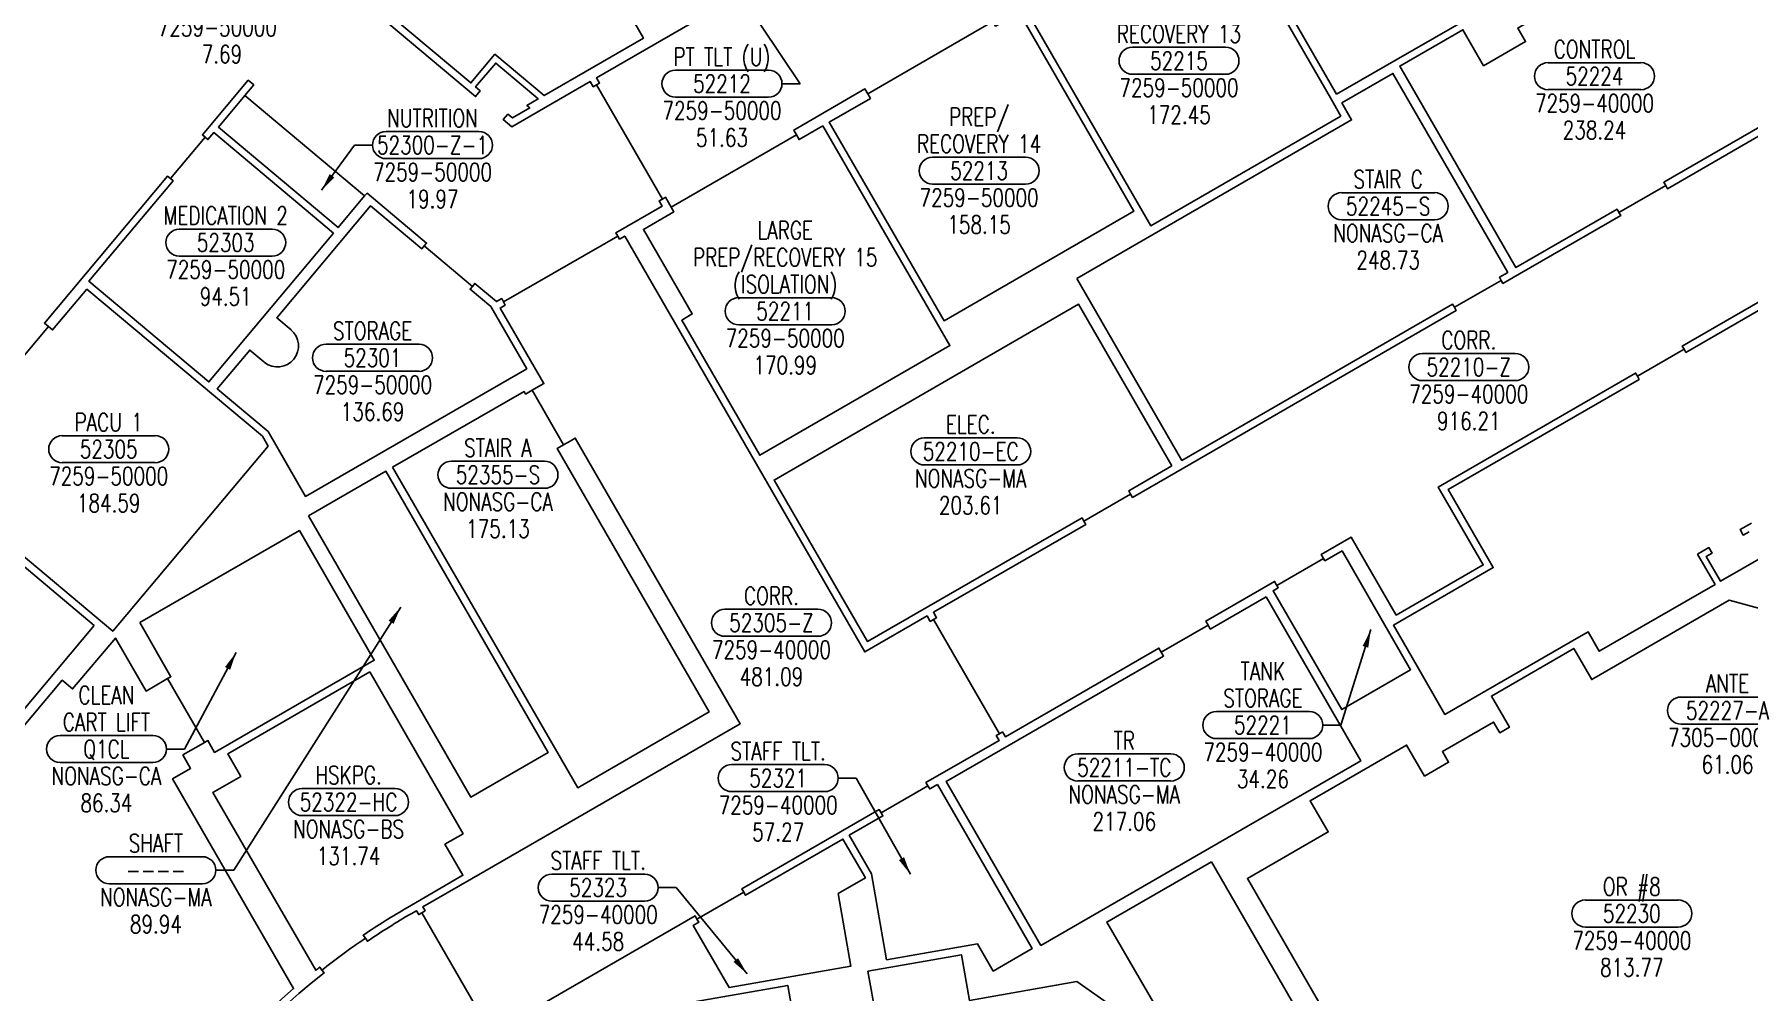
# Model space of a CAD drawing. Extents: x -1769 to 1590, y 4912 to 7368.
# Drawn here: x -1085 to 59, y 5741 to 6380 of the extents above; entities that cross this region are included whole.
import ezdxf
from ezdxf.enums import TextEntityAlignment as Align

# ---------------------------------------------------------------- set-up
doc = ezdxf.new("R2010")
doc.units = 0
doc.header["$LTSCALE"] = 48
doc.header["$MEASUREMENT"] = 0
doc.layers.get('0').update_dxf_attribs({"linetype": 'CONTINUOUS'})
for name, color, linetype in [('AREA', 3, 'CONTINUOUS'), ('AREA2', 1, 'CONTINUOUS'), ('COSTC', 6, 'CONTINUOUS'), ('PLINE2', 5, 'CONTINUOUS'), ('ROOMNA', 4, 'CONTINUOUS'), ('ROOMNO', 4, 'CONTINUOUS'), ('ROOMOV', 4, 'CONTINUOUS')]:
    doc.layers.add(name, color=color, linetype=linetype)
doc.styles.get("Standard").update_dxf_attribs({"font": 'simplex.shx', "width": 0.75, "height": 12})
doc.dimstyles.get("Standard").update_dxf_attribs({"dimtxt": 12, "dimasz": 12, "dimexe": 9, "dimexo": 3, "dimgap": 12, "dimtad": 1, "dimdec": 4, "dimzin": 0, "dimtxsty": 'STANDARD', "dimblk": 'OBLIQUE', "dimcen": 0, "dimdle": 3, "dimclrd": 256, "dimclre": 256, "dimclrt": 256, "dimazin": 3, "dimtfac": 1, "dimtdec": 4, "dimtix": 1, "dimtmove": 0, "dimatfit": 3, "dimtolj": 1, "dimtzin": 0})

# ---------------------------------------------------------------- blocks, each defined once
blk = doc.blocks.new('ROOM')
at = {"layer": 'ROOMOV'}
for p, q in [((-31, 9), (31, 9)), ((31, -9), (-31, -9))]:
    blk.add_line(p, q, dxfattribs=at)
for centre, start, end in [((-31, 0), 90, 270), ((31, 0), 270, 90)]:
    blk.add_arc(centre, 9.04, start, end, dxfattribs=at)
at = {"width": 0.75, "flags": 1}
for tag, p in [('FLFIN', (-60, -36)), ('ICRA', (60, -36)), ('FLTYPE', (-60, -48)), ('USER1', (60, -48)), ('FLCOND', (-60, -60)), ('USER2', (60, -60)), ('WLFIN', (-60, -72)), ('SITE', (-24, -72)), ('UCODE', (24, -72)), ('USER3', (60, -72)), ('WLTYPE', (-60, -84)), ('BLDG', (-24, -84)), ('UDESC', (24, -84)), ('USER4', (60, -84)), ('WLCOND', (-60, -96)), ('FLR', (-24, -96)), ('FCODE', (24, -96)), ('USER5', (60, -96)), ('CLFIN', (-60, -108)), ('COSTCD', (-24, -108)), ('FDESC', (24, -108)), ('USER6', (60, -108)), ('CLTYPE', (-60, -120)), ('DEPTD', (-24, -120)), ('DIVISION', (24, -120)), ('USER7', (60, -120)), ('CLCOND', (-60, -132)), ('RDES', (-24, -132)), ('CONTACT', (24, -132)), ('USER8', (60, -132)), ('CLHT', (-60, -144)), ('CHDATE', (-24, -144)), ('OCCUP', (24, -144)), ('BLOCK', (60, -144)), ('BASE', (-60, -156)), ('CBACK', (-24, -156)), ('PRCONTACT', (24, -156)), ('BLOCK2', (60, -156))]:
    blk.add_attdef(tag, text='', height=6, dxfattribs=at).set_placement(p, align=Align.MIDDLE_CENTER)
at = {"layer": 'AREA', "width": 0.75}
blk.add_attdef('AREA', text='', height=12, dxfattribs=at).set_placement((0, -36), align=Align.MIDDLE_CENTER)
at = {"layer": 'AREA2', "width": 0.75}
blk.add_attdef('AREA2', text='', height=12, dxfattribs=at).set_placement((0, -36), align=Align.MIDDLE_CENTER)
at = {"layer": 'COSTC', "width": 0.75}
blk.add_attdef('COSTC', text='', height=12, dxfattribs=at).set_placement((0, -18), align=Align.MIDDLE_CENTER)
at = {"layer": 'ROOMNA', "width": 0.75}
for tag, p in [('RMNAA', (0, 54)), ('RMNAB', (0, 36)), ('RMNAC', (0, 18))]:
    blk.add_attdef(tag, text='', height=12, dxfattribs=at).set_placement(p, align=Align.MIDDLE_CENTER)
at = {"layer": 'ROOMNO', "width": 0.75}
blk.add_attdef('RMNU', text='', height=12, dxfattribs=at).set_placement((0, 0), align=Align.MIDDLE_CENTER)

msp = doc.modelspace()

# ---------------------------------------------------------------- linework, layer by layer
at = {"layer": 'PLINE2', "color": 6}
for points in [[(-775.3, 6545.1), (-780.5, 6542.1), (-781.8, 6544.2), (-812.9, 6526.2), (-811.7, 6524.1), (-837.4, 6509.3), (-853.2, 6496), (-850.6, 6492.9), (-878, 6469.8), (-854.4, 6441.6), (-875.6, 6416.4), (-794.1, 6348), (-778, 6367.1), (-745.2, 6339.6), (-678.8, 6377.9)], [(-166, 6546.4), (-181.6, 6537.3), (-183.5, 6540.5), (-267, 6492.2), (-265.2, 6489.1), (-292.8, 6473.1), (-216.3, 6340.5), (-176.6, 6363.4), (-176.6, 6363.4), (-89.4, 6413.8)], [(-297, 6470.7), (-312.7, 6461.6), (-314.5, 6464.8), (-398.1, 6416.5), (-396.3, 6413.4), (-423.9, 6397.4), (-340.3, 6252.7), (-213.5, 6325.9), (-220.5, 6338.1)], [(22.2, 6472.6), (-71.1, 6418.7), (-62.5, 6403.6), (-68.5, 6400.1), (-71, 6404.3), (-66.8, 6406.7), (-73.1, 6417.5), (-104.1, 6399.6), (-97.9, 6388.8), (-91.8, 6392.3), (-89.3, 6388.1), (-95.4, 6384.6), (-90.2, 6375.6), (-118.2, 6359.5), (-132, 6383.5), (-174.2, 6359.2), (-96.6, 6224.7), (-29.1, 6263.7), (-27.9, 6261.5), (3.3, 6279.5), (2, 6281.7), (99.8, 6338.1)], [(-428.1, 6395), (-443.9, 6385.9), (-445.7, 6389.1), (-529.2, 6340.8), (-527.4, 6337.7), (-555, 6321.8), (-478.3, 6189.2), (-351.6, 6262.4)], [(-389.7, 6217.4), (-206.3, 6323.3), (-212.8, 6334.6), (-178.7, 6354.3), (-102.1, 6221.5), (-107.7, 6218.3), (-106.5, 6216.2), (-137.7, 6198.2), (-138.9, 6200.3), (-319.6, 6096)], [(-944.9, 6339.6), (-962.6, 6318.5), (-882.7, 6251.4), (-865, 6272.6)], [(-559.2, 6319.3), (-575, 6310.2), (-576.8, 6313.4), (-660.4, 6265.1), (-658.6, 6262), (-678.9, 6250.2), (-646.3, 6193.8), (-653.4, 6189.6), (-601.3, 6099.4), (-474.4, 6172.7)], [(-885.8, 6247.7), (-965.7, 6314.8), (-969.6, 6310.2), (-971.5, 6311.8), (-994.6, 6284.2), (-992.7, 6282.6), (-1049, 6215.6), (-968.9, 6148.4)], [(-929.4, 6105.5), (-933.2, 6112.1), (-1050.3, 6210.3), (-1073.2, 6183.1), (-1076, 6185.4), (-1138, 6111.5), (-1135.2, 6109.1), (-1155.7, 6084.7), (-1033.1, 5981.9)], [(-326.2, 6092.3), (-388.5, 6200.2), (-591.7, 6082.9), (-529.3, 5975), (-386.2, 6057.6), (-385, 6055.5), (-353.8, 6073.5), (-355, 6075.6)], [(-846.3, 6091.4), (-758.6, 6142), (-757.6, 6140.3), (-753.2, 6142.8), (-732.2, 6106.4), (-736.6, 6103.9), (-635.1, 5928.1), (-722.8, 5877.5)], [(-902.5, 6058.9), (-850.8, 6088.8), (-742.4, 5901.1), (-794.2, 5871.2)], [(-1045.5, 5985.8), (-1158.8, 6081), (-1176.6, 6059.8), (-1179.4, 6062.1), (-1238.8, 5991.3), (-1236.1, 5989), (-1257.8, 5963), (-1176.5, 5894.7), (-1168.1, 5904.7), (-1136.1, 5877.8)], [(-1015.1, 5987.7), (-908.5, 6049.2), (-858.6, 5962.6), (-965.1, 5901.1), (-969.6, 5909), (-971.9, 5907.7), (-996.5, 5950.3), (-994.3, 5951.6)], [(-212.7, 6035.6), (-224.1, 6029), (-225, 6030.5), (-256.2, 6012.5), (-255.3, 6011), (-258.7, 6009), (-212.9, 5929.7), (-166.9, 5956.2)], [(-263.4, 6004.9), (-300.6, 5983.4), (-302.1, 5986), (-333.3, 5968), (-331.8, 5965.4), (-476.8, 5881.7), (-413.6, 5772.2), (-200.2, 5895.4)], [(-482.7, 5879.7), (-487.9, 5876.7), (-489.1, 5878.8), (-520.3, 5860.8), (-519.1, 5858.7), (-541.6, 5845.7), (-526.8, 5820.1), (-516.7, 5762.6), (-456, 5773.3), (-445.5, 5755.1), (-419.5, 5770.1)], [(-549, 5806.8), (-530.8, 5817.3), (-545.8, 5843.2), (-610.8, 5805.7), (-612, 5807.8), (-643.2, 5789.8), (-642, 5787.7), (-645.8, 5785.5), (-621.8, 5744.1), (-540.5, 5758.4)], [(-299.9, 5828), (-369.7, 5787.8), (-338.6, 5734), (-311.2, 5578.4), (-319.7, 5576.9), (-314.9, 5549.8), (-318.2, 5549.3), (-312.3, 5515.8), (-309, 5516.3), (-299.7, 5463.5), (-291.1, 5466.6), (-290.3, 5464.3), (-245.1, 5480.7), (-246, 5483), (-242.4, 5484.4), (-197.7, 5510.1), (-218.7, 5546.5), (-157.7, 5581.7)]]:
    msp.add_lwpolyline(points, close=True, dxfattribs=at)
for points in [[(-1138, 6111.5), (-1076, 6185.4), (-1078.7, 6187.7), (-996.5, 6285.8), (-994.6, 6284.2), (-971.5, 6311.8), (-973.3, 6313.3), (-942.7, 6349.8), (-939, 6346.7), (-944.9, 6339.6), (-865, 6272.6), (-863.4, 6274.4), (-823.6, 6241.1), (-825.2, 6239.2), (-793, 6212.2), (-791.5, 6214.1), (-777, 6202), (-773.5, 6204), (-772.3, 6201.8), (-696.1, 6245.8), (-697.3, 6248), (-666.4, 6265.8), (-668.4, 6269.3), (-666.3, 6270.5), (-710.3, 6346.7), (-712.4, 6345.5), (-714.4, 6348.9), (-766.8, 6318.7), (-772.5, 6323.5), (-769.4, 6327.2), (-766.3, 6324.6), (-754.8, 6331.3), (-756.7, 6332.9), (-749.1, 6337.3), (-777.5, 6361.2), (-790.9, 6345.3), (-787.8, 6342.7), (-790.9, 6338.9), (-879.2, 6413)], [(-634.6, 6395), (-710.2, 6351.4), (-708.2, 6347.9), (-710.3, 6346.7), (-666.3, 6270.5), (-664.2, 6271.7), (-662.2, 6268.2), (-660.4, 6265.1), (-576.8, 6313.4), (-578.6, 6316.5), (-531.1, 6344), (-529.2, 6340.8), (-445.7, 6389.1)], [(106.5, 6336.3), (4.5, 6277.4), (3.3, 6279.5), (-27.9, 6261.5), (-26.7, 6259.4), (-94.2, 6220.5), (-105.3, 6214.1), (-106.5, 6216.2), (-137.7, 6198.2), (-136.5, 6196.1), (-323.7, 6087.9), (-323.7, 6087.9), (-352.5, 6071.3), (-353.8, 6073.5), (-385, 6055.5), (-383.7, 6053.3), (-485.4, 5994.6), (-483.3, 5990.9), (-485.4, 5989.7), (-441.4, 5913.5), (-439.3, 5914.7), (-437.4, 5911.5), (-334.9, 5970.7), (-333.3, 5968), (-302.1, 5986), (-303.7, 5988.7), (-257.7, 6015.2), (-256.2, 6012.5), (-225, 6030.5), (-226.6, 6033.2), (-206.5, 6044.7), (-176.5, 5992.7), (-118.5, 6026.2), (-148.5, 6078.2), (-16.8, 6154.3), (-15.6, 6152.2), (15.6, 6170.2), (14.4, 6172.3), (157.3, 6254.8)], [(158, 6249.6), (16.8, 6168.1), (15.6, 6170.2), (-15.6, 6152.2), (-14.4, 6150.1), (-141.9, 6076.5), (-111.8, 6024.4), (-178.4, 5986), (-162.6, 5958.7), (-144, 5926.4), (-60.4, 5974.7), (-60.4, 5974.7), (-48.5, 5981.6), (-41, 5968.6), (36.3, 6013.2), (24.6, 6033.4), (32.2, 6037.8), (34.3, 6034.1), (30.4, 6031.9), (39.9, 6015.3), (68.6, 6031.8)], [(-778.2, 5714.7), (-644.4, 5791.9), (-643.2, 5789.8), (-612, 5807.8), (-613.3, 5809.9), (-521.5, 5862.9), (-520.3, 5860.8), (-489.1, 5878.8), (-490.4, 5880.9), (-441.6, 5909), (-443.5, 5912.3), (-441.4, 5913.5), (-485.4, 5989.7), (-487.5, 5988.5), (-489.6, 5992.2), (-531.2, 5968.2), (-691.4, 6245.7), (-694.9, 6243.7), (-696.1, 6245.8), (-772.3, 6201.8), (-771.1, 6199.7), (-774.6, 6197.7), (-745.4, 6147.3), (-748.9, 6145.3), (-753.2, 6142.8), (-732.2, 6106.4), (-727.9, 6108.9), (-727.9, 6108.9), (-724.4, 6110.9), (-614.3, 5920.2), (-784.8, 5821.7), (-784.8, 5821.7), (-826.2, 5797.9), (-824.7, 5795.3), (-826.8, 5794), (-781.8, 5716.1)], [(59, 6048.4), (55.1, 6046.1), (53, 6049.8), (60.6, 6054.2)], [(88.2, 5991.2), (45.7, 6002.6), (-46, 5949.7), (-58, 5970.5), (-113, 5938.7), (-101, 5917.9), (-107.4, 5914.2), (-111.5, 5921.3), (-145.7, 5901.6), (-141.6, 5894.5), (-157.6, 5885.2), (-169.6, 5906), (-234, 5868.8), (-221.9, 5848), (-275.8, 5816.9), (-158.9, 5614.3)], [(-352, 5721.7), (-389.6, 5748.1), (-461.3, 5735.4), (-466.7, 5766), (-529.1, 5755), (-523.7, 5724.4)], [(-577.6, 5717.5), (-582.6, 5745.5), (-655.4, 5732.7)]]:
    msp.add_lwpolyline(points, dxfattribs=at)
for points in [[(-780.8, 6198.8), (-794.6, 6210.3), (-793, 6212.2), (-825.2, 6239.2), (-826.8, 6237.3), (-861, 6266), (-923.7, 6191.2), (-914.1, 6183.2), (-914.2, 6183.2, -0.984472), (-931.8, 6161.4), (-931.8, 6161.4), (-931.9, 6161.6, -0.009358), (-932.3, 6161.9), (-941.7, 6169.7), (-963.4, 6143.8), (-929.4, 6115.3), (-904.4, 6072), (-756.8, 6157.2)], [(-861.6, 5954.8), (-956.4, 5900.1), (-947.7, 5885), (-966.2, 5874.4), (-897.6, 5755.6, -0.00164), (-895, 5757.7), (-893.6, 5755.7, -0.017585), (-865.1, 5776.6, -0.000315), (-864.5, 5777), (-866, 5779, -0.017314), (-836.4, 5797.6), (-799.4, 5819), (-811.4, 5839.7), (-799.3, 5846.7)]]:
    msp.add_lwpolyline(points, format="xyb", close=True, dxfattribs=at)
for points in [[(-1076.8, 5464.1, -0.164728), (-912.4, 5743.4), (-993.2, 5883.4), (-981.1, 5890.4), (-986.3, 5899.4), (-974.2, 5906.4), (-971.9, 5907.7), (-996.5, 5950.3), (-998.8, 5949), (-1010.9, 5942), (-1031.3, 5977.4), (-1059.9, 5943.4), (-1066.8, 5949.2), (-1323.8, 5642.9)], [(-1072.1, 5463.2, -0.170445), (-900.7, 5746.9), (-892.1, 5753.8), (-893.6, 5755.7, -0.017585), (-865.1, 5776.6), (-864.5, 5777), (-863.1, 5775, -0.017214), (-833.9, 5793.4), (-830.4, 5795.4), (-828.9, 5792.8), (-826.8, 5794), (-781.8, 5716.1)]]:
    msp.add_lwpolyline(points, format="xyb", dxfattribs=at)

# ---------------------------------------------------------------- block references
at = {"layer": 'ROOMNO'}
ref = msp.add_blockref('ROOM', (-963.3, 6403.2), dxfattribs=at)
ref.add_attrib('RMNU', '52300-Z-2', dxfattribs={"height": 12, "width": 0.75}).set_placement((-963.3, 6403.2), align=Align.MIDDLE_CENTER)
ref.add_attrib('RMNAB', 'BLANKET', dxfattribs={"layer": 'ROOMNA', "height": 12, "width": 0.75}).set_placement((-963.3, 6439.2), align=Align.MIDDLE_CENTER)
ref.add_attrib('RMNAC', 'WARMER', dxfattribs={"layer": 'ROOMNA', "height": 12, "width": 0.75}).set_placement((-963.3, 6421.2), align=Align.MIDDLE_CENTER)
ref.add_attrib('COSTC', '7259-50000', dxfattribs={"layer": 'COSTC', "height": 12, "width": 0.75}).set_placement((-963.3, 6385.2), align=Align.MIDDLE_CENTER)
ref.add_attrib('AREA2', ' 7.69', dxfattribs={"layer": 'AREA2', "height": 12, "width": 0.75}).set_placement((-963.3, 6367.2), align=Align.MIDDLE_CENTER)
ref = msp.add_blockref('ROOM', (-321.5, 6362.8), dxfattribs=at)
ref.add_attrib('RMNU', '52215', dxfattribs={"height": 12, "width": 0.75}).set_placement((-321.5, 6362.8), align=Align.MIDDLE_CENTER)
ref.add_attrib('RMNAB', 'PREP/', dxfattribs={"layer": 'ROOMNA', "height": 12, "width": 0.75}).set_placement((-321.5, 6398.8), align=Align.MIDDLE_CENTER)
ref.add_attrib('RMNAC', 'RECOVERY 13', dxfattribs={"layer": 'ROOMNA', "height": 12, "width": 0.75}).set_placement((-321.5, 6380.8), align=Align.MIDDLE_CENTER)
ref.add_attrib('COSTC', '7259-50000', dxfattribs={"layer": 'COSTC', "height": 12, "width": 0.75}).set_placement((-321.5, 6344.8), align=Align.MIDDLE_CENTER)
ref.add_attrib('AREA2', '172.45', dxfattribs={"layer": 'AREA2', "height": 12, "width": 0.75}).set_placement((-321.5, 6326.8), align=Align.MIDDLE_CENTER)
ref = msp.add_blockref('ROOM', (-626.5, 6347.5), dxfattribs=at)
ref.add_attrib('RMNU', '52212', dxfattribs={"height": 12, "width": 0.75}).set_placement((-626.5, 6347.5), align=Align.MIDDLE_CENTER)
ref.add_attrib('RMNAC', 'PT TLT (U)', dxfattribs={"layer": 'ROOMNA', "height": 12, "width": 0.75}).set_placement((-626.5, 6365.5), align=Align.MIDDLE_CENTER)
ref.add_attrib('COSTC', '7259-50000', dxfattribs={"layer": 'COSTC', "height": 12, "width": 0.75}).set_placement((-626.5, 6329.5), align=Align.MIDDLE_CENTER)
ref.add_attrib('AREA2', '51.63', dxfattribs={"layer": 'AREA2', "height": 12, "width": 0.75}).set_placement((-626.5, 6311.5), align=Align.MIDDLE_CENTER)
ref = msp.add_blockref('ROOM', (-44.2, 6352.5), dxfattribs=at)
ref.add_attrib('RMNU', '52224', dxfattribs={"height": 12, "width": 0.75}).set_placement((-44.2, 6352.5), align=Align.MIDDLE_CENTER)
ref.add_attrib('RMNAC', 'CONTROL', dxfattribs={"layer": 'ROOMNA', "height": 12, "width": 0.75}).set_placement((-44.2, 6370.5), align=Align.MIDDLE_CENTER)
ref.add_attrib('COSTC', '7259-40000', dxfattribs={"layer": 'COSTC', "height": 12, "width": 0.75}).set_placement((-44.2, 6334.5), align=Align.MIDDLE_CENTER)
ref.add_attrib('AREA2', '238.24', dxfattribs={"layer": 'AREA2', "height": 12, "width": 0.75}).set_placement((-44.2, 6316.5), align=Align.MIDDLE_CENTER)
ref = msp.add_blockref('ROOM', (-819.7, 6306.5), dxfattribs=at)
ref.add_attrib('RMNU', '52300-Z-1', dxfattribs={"height": 12, "width": 0.75}).set_placement((-819.7, 6306.5), align=Align.MIDDLE_CENTER)
ref.add_attrib('RMNAC', 'NUTRITION', dxfattribs={"layer": 'ROOMNA', "height": 12, "width": 0.75}).set_placement((-819.7, 6324.5), align=Align.MIDDLE_CENTER)
ref.add_attrib('COSTC', '7259-50000', dxfattribs={"layer": 'COSTC', "height": 12, "width": 0.75}).set_placement((-819.7, 6288.5), align=Align.MIDDLE_CENTER)
ref.add_attrib('AREA2', '19.97', dxfattribs={"layer": 'AREA2', "height": 12, "width": 0.75}).set_placement((-819.7, 6270.5), align=Align.MIDDLE_CENTER)
ref = msp.add_blockref('ROOM', (-454.9, 6289.4), dxfattribs=at)
ref.add_attrib('RMNU', '52213', dxfattribs={"height": 12, "width": 0.75}).set_placement((-454.9, 6289.4), align=Align.MIDDLE_CENTER)
ref.add_attrib('RMNAB', 'PREP/', dxfattribs={"layer": 'ROOMNA', "height": 12, "width": 0.75}).set_placement((-454.9, 6325.4), align=Align.MIDDLE_CENTER)
ref.add_attrib('RMNAC', 'RECOVERY 14', dxfattribs={"layer": 'ROOMNA', "height": 12, "width": 0.75}).set_placement((-454.9, 6307.4), align=Align.MIDDLE_CENTER)
ref.add_attrib('COSTC', '7259-50000', dxfattribs={"layer": 'COSTC', "height": 12, "width": 0.75}).set_placement((-454.9, 6271.4), align=Align.MIDDLE_CENTER)
ref.add_attrib('AREA2', '158.15', dxfattribs={"layer": 'AREA2', "height": 12, "width": 0.75}).set_placement((-454.9, 6253.4), align=Align.MIDDLE_CENTER)
ref = msp.add_blockref('ROOM', (-181.9, 6265.7), dxfattribs=at)
ref.add_attrib('RMNU', '52245-S', dxfattribs={"height": 12, "width": 0.75}).set_placement((-181.9, 6265.7), align=Align.MIDDLE_CENTER)
ref.add_attrib('RMNAC', 'STAIR C', dxfattribs={"layer": 'ROOMNA', "height": 12, "width": 0.75}).set_placement((-181.9, 6283.7), align=Align.MIDDLE_CENTER)
ref.add_attrib('COSTC', 'NONASG-CA', dxfattribs={"layer": 'COSTC', "height": 12, "width": 0.75}).set_placement((-181.9, 6247.7), align=Align.MIDDLE_CENTER)
ref.add_attrib('AREA2', '248.73', dxfattribs={"layer": 'AREA2', "height": 12, "width": 0.75}).set_placement((-181.9, 6229.7), align=Align.MIDDLE_CENTER)
ref = msp.add_blockref('ROOM', (-957.7, 6241.4), dxfattribs=at)
ref.add_attrib('RMNU', '52303', dxfattribs={"height": 12, "width": 0.75}).set_placement((-957.7, 6241.4), align=Align.MIDDLE_CENTER)
ref.add_attrib('RMNAC', 'MEDICATION 2', dxfattribs={"layer": 'ROOMNA', "height": 12, "width": 0.75}).set_placement((-957.7, 6259.4), align=Align.MIDDLE_CENTER)
ref.add_attrib('COSTC', '7259-50000', dxfattribs={"layer": 'COSTC', "height": 12, "width": 0.75}).set_placement((-957.7, 6223.4), align=Align.MIDDLE_CENTER)
ref.add_attrib('AREA2', '94.51', dxfattribs={"layer": 'AREA2', "height": 12, "width": 0.75}).set_placement((-957.7, 6205.4), align=Align.MIDDLE_CENTER)
ref = msp.add_blockref('ROOM', (-584.3, 6195.6), dxfattribs=at)
ref.add_attrib('RMNU', '52211', dxfattribs={"height": 12, "width": 0.75}).set_placement((-584.3, 6195.6), align=Align.MIDDLE_CENTER)
ref.add_attrib('RMNAA', 'LARGE', dxfattribs={"layer": 'ROOMNA', "height": 12, "width": 0.75}).set_placement((-584.3, 6249.6), align=Align.MIDDLE_CENTER)
ref.add_attrib('RMNAB', 'PREP/RECOVERY 15', dxfattribs={"layer": 'ROOMNA', "height": 12, "width": 0.75}).set_placement((-584.3, 6231.6), align=Align.MIDDLE_CENTER)
ref.add_attrib('RMNAC', '(ISOLATION)', dxfattribs={"layer": 'ROOMNA', "height": 12, "width": 0.75}).set_placement((-584.3, 6213.6), align=Align.MIDDLE_CENTER)
ref.add_attrib('COSTC', '7259-50000', dxfattribs={"layer": 'COSTC', "height": 12, "width": 0.75}).set_placement((-584.3, 6177.6), align=Align.MIDDLE_CENTER)
ref.add_attrib('AREA2', '170.99', dxfattribs={"layer": 'AREA2', "height": 12, "width": 0.75}).set_placement((-584.3, 6159.6), align=Align.MIDDLE_CENTER)
ref = msp.add_blockref('ROOM', (-859.7, 6164.5), dxfattribs=at)
ref.add_attrib('RMNU', '52301', dxfattribs={"height": 12, "width": 0.75}).set_placement((-859.7, 6164.5), align=Align.MIDDLE_CENTER)
ref.add_attrib('RMNAC', 'STORAGE', dxfattribs={"layer": 'ROOMNA', "height": 12, "width": 0.75}).set_placement((-859.7, 6182.5), align=Align.MIDDLE_CENTER)
ref.add_attrib('COSTC', '7259-50000', dxfattribs={"layer": 'COSTC', "height": 12, "width": 0.75}).set_placement((-859.7, 6146.5), align=Align.MIDDLE_CENTER)
ref.add_attrib('AREA2', '136.69', dxfattribs={"layer": 'AREA2', "height": 12, "width": 0.75}).set_placement((-859.7, 6128.5), align=Align.MIDDLE_CENTER)
ref = msp.add_blockref('ROOM', (-128.1, 6158.3), dxfattribs=at)
ref.add_attrib('RMNU', '52210-Z', dxfattribs={"height": 12, "width": 0.75}).set_placement((-128.1, 6158.3), align=Align.MIDDLE_CENTER)
ref.add_attrib('RMNAC', 'CORR.', dxfattribs={"layer": 'ROOMNA', "height": 12, "width": 0.75}).set_placement((-128.1, 6176.3), align=Align.MIDDLE_CENTER)
ref.add_attrib('COSTC', '7259-40000', dxfattribs={"layer": 'COSTC', "height": 12, "width": 0.75}).set_placement((-128.1, 6140.3), align=Align.MIDDLE_CENTER)
ref.add_attrib('AREA2', '916.21', dxfattribs={"layer": 'AREA2', "height": 12, "width": 0.75}).set_placement((-128.1, 6122.3), align=Align.MIDDLE_CENTER)
ref = msp.add_blockref('ROOM', (-1035.8, 6103.5), dxfattribs=at)
ref.add_attrib('RMNU', '52305', dxfattribs={"height": 12, "width": 0.75}).set_placement((-1035.8, 6103.5), align=Align.MIDDLE_CENTER)
ref.add_attrib('RMNAC', 'PACU 1', dxfattribs={"layer": 'ROOMNA', "height": 12, "width": 0.75}).set_placement((-1035.8, 6121.5), align=Align.MIDDLE_CENTER)
ref.add_attrib('COSTC', '7259-50000', dxfattribs={"layer": 'COSTC', "height": 12, "width": 0.75}).set_placement((-1035.8, 6085.5), align=Align.MIDDLE_CENTER)
ref.add_attrib('AREA2', '184.59', dxfattribs={"layer": 'AREA2', "height": 12, "width": 0.75}).set_placement((-1035.8, 6067.5), align=Align.MIDDLE_CENTER)
ref = msp.add_blockref('ROOM', (-460.5, 6102), dxfattribs=at)
ref.add_attrib('RMNU', '52210-EC', dxfattribs={"height": 12, "width": 0.75}).set_placement((-460.5, 6102), align=Align.MIDDLE_CENTER)
ref.add_attrib('RMNAC', 'ELEC.', dxfattribs={"layer": 'ROOMNA', "height": 12, "width": 0.75}).set_placement((-460.5, 6120), align=Align.MIDDLE_CENTER)
ref.add_attrib('COSTC', 'NONASG-MA', dxfattribs={"layer": 'COSTC', "height": 12, "width": 0.75}).set_placement((-460.5, 6084), align=Align.MIDDLE_CENTER)
ref.add_attrib('AREA2', '203.61', dxfattribs={"layer": 'AREA2', "height": 12, "width": 0.75}).set_placement((-460.5, 6066), align=Align.MIDDLE_CENTER)
ref = msp.add_blockref('ROOM', (-776, 6086.4), dxfattribs=at)
ref.add_attrib('RMNU', '52355-S', dxfattribs={"height": 12, "width": 0.75}).set_placement((-776, 6086.4), align=Align.MIDDLE_CENTER)
ref.add_attrib('RMNAC', 'STAIR A', dxfattribs={"layer": 'ROOMNA', "height": 12, "width": 0.75}).set_placement((-776, 6104.4), align=Align.MIDDLE_CENTER)
ref.add_attrib('COSTC', 'NONASG-CA', dxfattribs={"layer": 'COSTC', "height": 12, "width": 0.75}).set_placement((-776, 6068.4), align=Align.MIDDLE_CENTER)
ref.add_attrib('AREA2', '175.13', dxfattribs={"layer": 'AREA2', "height": 12, "width": 0.75}).set_placement((-776, 6050.4), align=Align.MIDDLE_CENTER)
ref = msp.add_blockref('ROOM', (-593.5, 5987.6), dxfattribs=at)
ref.add_attrib('RMNU', '52305-Z', dxfattribs={"height": 12, "width": 0.75}).set_placement((-593.5, 5987.6), align=Align.MIDDLE_CENTER)
ref.add_attrib('RMNAC', 'CORR.', dxfattribs={"layer": 'ROOMNA', "height": 12, "width": 0.75}).set_placement((-593.5, 6005.6), align=Align.MIDDLE_CENTER)
ref.add_attrib('COSTC', '7259-40000', dxfattribs={"layer": 'COSTC', "height": 12, "width": 0.75}).set_placement((-593.5, 5969.6), align=Align.MIDDLE_CENTER)
ref.add_attrib('AREA2', '481.09', dxfattribs={"layer": 'AREA2', "height": 12, "width": 0.75}).set_placement((-593.5, 5951.6), align=Align.MIDDLE_CENTER)
ref = msp.add_blockref('ROOM', (-265.5, 5919.3), dxfattribs=at)
ref.add_attrib('RMNU', '52221', dxfattribs={"height": 12, "width": 0.75}).set_placement((-265.5, 5919.3), align=Align.MIDDLE_CENTER)
ref.add_attrib('RMNAB', 'TANK', dxfattribs={"layer": 'ROOMNA', "height": 12, "width": 0.75}).set_placement((-265.5, 5955.3), align=Align.MIDDLE_CENTER)
ref.add_attrib('RMNAC', 'STORAGE', dxfattribs={"layer": 'ROOMNA', "height": 12, "width": 0.75}).set_placement((-265.5, 5937.3), align=Align.MIDDLE_CENTER)
ref.add_attrib('COSTC', '7259-40000', dxfattribs={"layer": 'COSTC', "height": 12, "width": 0.75}).set_placement((-265.5, 5901.3), align=Align.MIDDLE_CENTER)
ref.add_attrib('AREA2', '34.26', dxfattribs={"layer": 'AREA2', "height": 12, "width": 0.75}).set_placement((-265.5, 5883.3), align=Align.MIDDLE_CENTER)
ref = msp.add_blockref('ROOM', (44.6, 5929), dxfattribs=at)
ref.add_attrib('RMNU', '52227-A', dxfattribs={"height": 12, "width": 0.75}).set_placement((44.6, 5929), align=Align.MIDDLE_CENTER)
ref.add_attrib('RMNAC', 'ANTE', dxfattribs={"layer": 'ROOMNA', "height": 12, "width": 0.75}).set_placement((44.6, 5947), align=Align.MIDDLE_CENTER)
ref.add_attrib('COSTC', '7305-00034', dxfattribs={"layer": 'COSTC', "height": 12, "width": 0.75}).set_placement((44.6, 5911), align=Align.MIDDLE_CENTER)
ref.add_attrib('AREA2', '61.06', dxfattribs={"layer": 'AREA2', "height": 12, "width": 0.75}).set_placement((44.6, 5893), align=Align.MIDDLE_CENTER)
ref = msp.add_blockref('ROOM', (-1037.3, 5903.3), dxfattribs=at)
ref.add_attrib('RMNU', 'Q1CL', dxfattribs={"height": 12, "width": 0.75}).set_placement((-1037.3, 5903.3), align=Align.MIDDLE_CENTER)
ref.add_attrib('RMNAB', 'CLEAN', dxfattribs={"layer": 'ROOMNA', "height": 12, "width": 0.75}).set_placement((-1037.3, 5939.3), align=Align.MIDDLE_CENTER)
ref.add_attrib('RMNAC', 'CART LIFT', dxfattribs={"layer": 'ROOMNA', "height": 12, "width": 0.75}).set_placement((-1037.3, 5921.3), align=Align.MIDDLE_CENTER)
ref.add_attrib('COSTC', 'NONASG-CA', dxfattribs={"layer": 'COSTC', "height": 12, "width": 0.75}).set_placement((-1037.3, 5885.3), align=Align.MIDDLE_CENTER)
ref.add_attrib('AREA2', '86.34', dxfattribs={"layer": 'AREA2', "height": 12, "width": 0.75}).set_placement((-1037.3, 5867.3), align=Align.MIDDLE_CENTER)
ref = msp.add_blockref('ROOM', (-589, 5883.9), dxfattribs=at)
ref.add_attrib('RMNU', '52321', dxfattribs={"height": 12, "width": 0.75}).set_placement((-589, 5883.9), align=Align.MIDDLE_CENTER)
ref.add_attrib('RMNAC', 'STAFF TLT.', dxfattribs={"layer": 'ROOMNA', "height": 12, "width": 0.75}).set_placement((-589, 5901.9), align=Align.MIDDLE_CENTER)
ref.add_attrib('COSTC', '7259-40000', dxfattribs={"layer": 'COSTC', "height": 12, "width": 0.75}).set_placement((-589, 5865.9), align=Align.MIDDLE_CENTER)
ref.add_attrib('AREA2', '57.27', dxfattribs={"layer": 'AREA2', "height": 12, "width": 0.75}).set_placement((-589, 5847.9), align=Align.MIDDLE_CENTER)
ref = msp.add_blockref('ROOM', (-358, 5891), dxfattribs=at)
ref.add_attrib('RMNU', '52211-TC', dxfattribs={"height": 12, "width": 0.75}).set_placement((-358, 5891), align=Align.MIDDLE_CENTER)
ref.add_attrib('RMNAC', 'TR', dxfattribs={"layer": 'ROOMNA', "height": 12, "width": 0.75}).set_placement((-358, 5909), align=Align.MIDDLE_CENTER)
ref.add_attrib('COSTC', 'NONASG-MA', dxfattribs={"layer": 'COSTC', "height": 12, "width": 0.75}).set_placement((-358, 5873), align=Align.MIDDLE_CENTER)
ref.add_attrib('AREA2', '217.06', dxfattribs={"layer": 'AREA2', "height": 12, "width": 0.75}).set_placement((-358, 5855), align=Align.MIDDLE_CENTER)
ref = msp.add_blockref('ROOM', (-875.7, 5867.9), dxfattribs=at)
ref.add_attrib('RMNU', '52322-HC', dxfattribs={"height": 12, "width": 0.75}).set_placement((-875.7, 5867.9), align=Align.MIDDLE_CENTER)
ref.add_attrib('RMNAC', 'HSKPG.', dxfattribs={"layer": 'ROOMNA', "height": 12, "width": 0.75}).set_placement((-875.7, 5885.9), align=Align.MIDDLE_CENTER)
ref.add_attrib('COSTC', 'NONASG-BS', dxfattribs={"layer": 'COSTC', "height": 12, "width": 0.75}).set_placement((-875.7, 5849.9), align=Align.MIDDLE_CENTER)
ref.add_attrib('AREA2', '131.74', dxfattribs={"layer": 'AREA2', "height": 12, "width": 0.75}).set_placement((-875.7, 5831.9), align=Align.MIDDLE_CENTER)
ref = msp.add_blockref('ROOM', (-1004.3, 5822.4), dxfattribs=at)
ref.add_attrib('RMNU', '----', dxfattribs={"height": 12, "width": 0.75}).set_placement((-1004.3, 5822.4), align=Align.MIDDLE_CENTER)
ref.add_attrib('RMNAC', 'SHAFT', dxfattribs={"layer": 'ROOMNA', "height": 12, "width": 0.75}).set_placement((-1004.3, 5840.4), align=Align.MIDDLE_CENTER)
ref.add_attrib('COSTC', 'NONASG-MA', dxfattribs={"layer": 'COSTC', "height": 12, "width": 0.75}).set_placement((-1004.3, 5804.4), align=Align.MIDDLE_CENTER)
ref.add_attrib('AREA2', '89.94', dxfattribs={"layer": 'AREA2', "height": 12, "width": 0.75}).set_placement((-1004.3, 5786.4), align=Align.MIDDLE_CENTER)
ref = msp.add_blockref('ROOM', (-709.1, 5810.8), dxfattribs=at)
ref.add_attrib('RMNU', '52323', dxfattribs={"height": 12, "width": 0.75}).set_placement((-709.1, 5810.8), align=Align.MIDDLE_CENTER)
ref.add_attrib('RMNAC', 'STAFF TLT.', dxfattribs={"layer": 'ROOMNA', "height": 12, "width": 0.75}).set_placement((-709.1, 5828.8), align=Align.MIDDLE_CENTER)
ref.add_attrib('COSTC', '7259-40000', dxfattribs={"layer": 'COSTC', "height": 12, "width": 0.75}).set_placement((-709.1, 5792.8), align=Align.MIDDLE_CENTER)
ref.add_attrib('AREA2', '44.58', dxfattribs={"layer": 'AREA2', "height": 12, "width": 0.75}).set_placement((-709.1, 5774.8), align=Align.MIDDLE_CENTER)
ref = msp.add_blockref('ROOM', (-19.3, 5793.5), dxfattribs=at)
ref.add_attrib('RMNU', '52230', dxfattribs={"height": 12, "width": 0.75}).set_placement((-19.3, 5793.5), align=Align.MIDDLE_CENTER)
ref.add_attrib('RMNAC', 'OR #8', dxfattribs={"layer": 'ROOMNA', "height": 12, "width": 0.75}).set_placement((-19.3, 5811.5), align=Align.MIDDLE_CENTER)
ref.add_attrib('COSTC', '7259-40000', dxfattribs={"layer": 'COSTC', "height": 12, "width": 0.75}).set_placement((-19.3, 5775.5), align=Align.MIDDLE_CENTER)
ref.add_attrib('AREA2', '813.77', dxfattribs={"layer": 'AREA2', "height": 12, "width": 0.75}).set_placement((-19.3, 5757.5), align=Align.MIDDLE_CENTER)

# ---------------------------------------------------------------- leaders
for points in [[(-637.7, 6442.1), (-574.4, 6347.5), (-586.4, 6347.5)], [(-893.8, 6276.3), (-871.8, 6306.5), (-859.8, 6306.5)], [(-840.9, 5998.1), (-952.2, 5822.4), (-964.2, 5822.4)], [(-193.5, 5983), (-213.4, 5919.3), (-225.4, 5919.3)], [(-950.8, 5967.7), (-985.2, 5903.3), (-997.2, 5903.3)], [(-500.8, 5819.7), (-536.9, 5883.9), (-548.9, 5883.9)], [(-609.7, 5753.2), (-657, 5810.8), (-669, 5810.8)]]:
    msp.add_leader(points, dimstyle='STANDARD', override={"dimgap": 12, "dimtad": 0}, dxfattribs=at)

doc.saveas('drawing.dxf')
